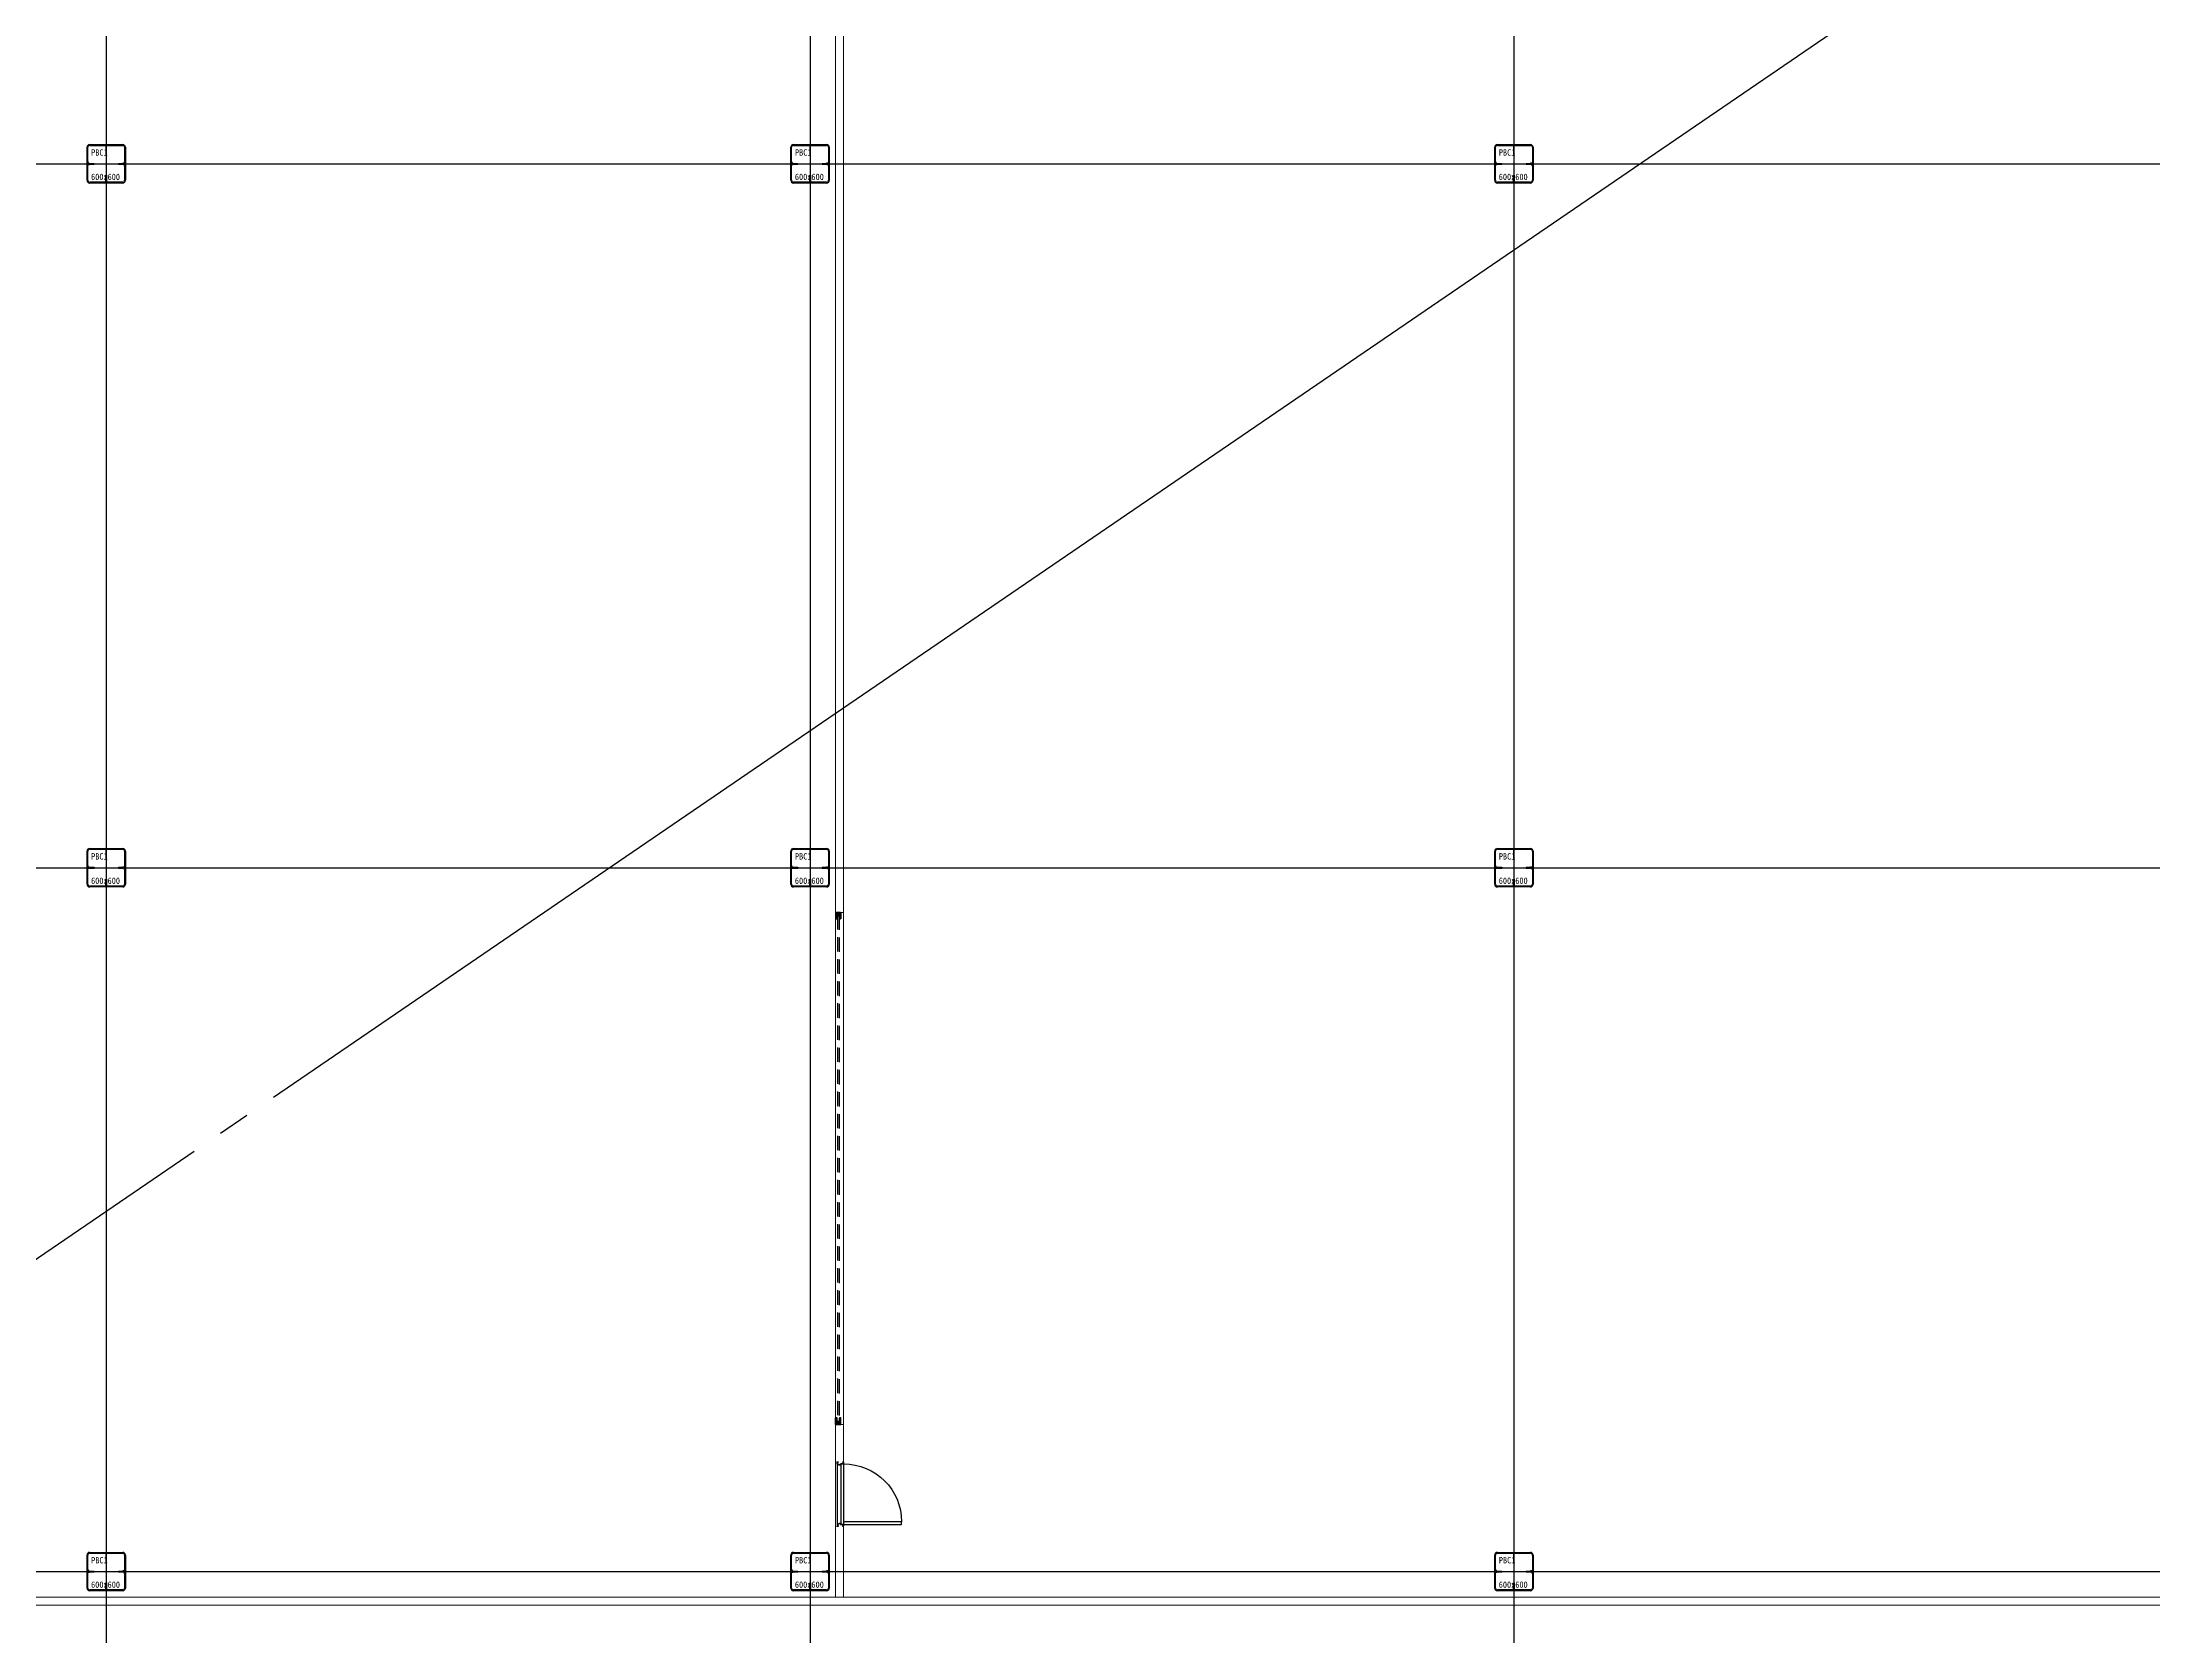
# Model space of a CAD drawing. Extents: x 152195838 to 160350639, y 364657247 to 370318102.
# Drawn here: x 158442947 to 158475947, y 365004013 to 365028932 of the extents above; entities that cross this region are included whole.
import ezdxf

# ---------------------------------------------------------------- set-up
doc = ezdxf.new("R2010")
doc.units = 0
doc.header["$MEASUREMENT"] = 0
for name, pattern in [('CEN', [63, 60, -1, 1, -1]), ('DASHED', [0.75, 0.5, -0.25]), ('HID', [2.3, 1.5, -0.8])]:
    doc.linetypes.add(name, pattern=pattern)
doc.layers.get('Defpoints').update_dxf_attribs({"linetype": 'CONTINUOUS'})
for name, color, linetype in [('4A.TEC CEN', 1, 'CEN'), ('4A.TEC DOOR', 4, 'CONTINUOUS'), ('4A.TEC OPEN', 9, 'HID'), ('4A.TEC 벽체 1', 2, 'CONTINUOUS'), ('4A.TEC 벽체 4', 7, 'CONTINUOUS'), ('P-BOX', 3, 'CONTINUOUS')]:
    doc.layers.add(name, color=color, linetype=linetype)
doc.layers.add('DEFPOINT', color=135, linetype='CONTINUOUS', plot=False)
doc.styles.add('돋움체', font='')
doc.styles.get('돋움체').set_extended_font_data('DotumChe')

# ---------------------------------------------------------------- blocks, each defined once
blk = doc.blocks.new('KD FSD1000(0815)')
at = {"layer": '4A.TEC DOOR'}
for p, q in [((-10, 0), (0, 0)), ((973, 0), (27, 0)), ((1000, 0), (1010, 0)), ((-10, -100), (0, -100)), ((973, -45), (27, -45)), ((973, -100), (27, -100)), ((1000, -100), (1010, -100))]:
    blk.add_line(p, q, dxfattribs=at)
blk.add_lwpolyline([(27, 906), (67, 906), (67, 0), (27, 0), (27, 906)], close=True, dxfattribs=at)
for points in [[(0, -20), (0, 0), (27, 0), (27, -45), (42, -45), (42, -70), (27, -100), (0, -100), (0, -80), (2, -80), (2, -98), (26, -98), (40, -70), (40, -47), (25, -47), (25, -2), (2, -2), (2, -20), (0, -20)], [(1000, -20), (1000, 0), (973, 0), (973, -45), (958, -45), (958, -70), (973, -100), (1000, -100), (1000, -80), (998, -80), (998, -98), (974, -98), (960, -70), (960, -47), (975, -47), (975, -2), (998, -2), (998, -20), (1000, -20)]]:
    blk.add_lwpolyline(points, dxfattribs=at)
at = {"layer": '4A.TEC DOOR', "color": 9}
blk.add_arc((67, 0), 906, 0, 90, dxfattribs=at)
blk = doc.blocks.new('a7q')
at = {"layer": '4A.TEC OPEN', "ltscale": 150}
for p, q in [((788157, -3738483), (796077, -3738483)), ((788163, -3738509), (796071, -3738509))]:
    blk.add_line(p, q, dxfattribs=at)
at = {"layer": '4A.TEC 벽체 4'}
for p, q in [((788117, -3738456), (788217, -3738456)), ((788117, -3738456), (788117, -3738536)), ((788117, -3738534), (788117, -3738536)), ((788117, -3738536), (788217, -3738536)), ((788117, -3738536), (788120, -3738536)), ((788120, -3738534), (788120, -3738459)), ((788215, -3738459), (788120, -3738459)), ((788215, -3738534), (788120, -3738534)), ((788122, -3738461), (788122, -3738480)), ((788212, -3738461), (788122, -3738461)), ((788122, -3738531), (788122, -3738512)), ((788212, -3738531), (788122, -3738531)), ((788136, -3738519), (788136, -3738473)), ((788136, -3738473), (788195, -3738473)), ((788136, -3738519), (788136, -3738473)), ((788212, -3738473), (788136, -3738473)), ((788195, -3738519), (788136, -3738519)), ((788212, -3738519), (788136, -3738519)), ((788138, -3738476), (788138, -3738517)), ((788215, -3738476), (788138, -3738476)), ((788138, -3738517), (788215, -3738517)), ((788141, -3738515), (788141, -3738478)), ((788141, -3738478), (788217, -3738478)), ((788217, -3738515), (788141, -3738515)), ((788157, -3738496), (788157, -3738483)), ((788157, -3738496), (788163, -3738509)), ((788169, -3738483), (788169, -3738509)), ((788212, -3738473), (788212, -3738461)), ((788212, -3738519), (788212, -3738531)), ((788215, -3738459), (788215, -3738476)), ((788215, -3738517), (788215, -3738534)), ((788217, -3738478), (788217, -3738456)), ((788217, -3738536), (788217, -3738514)), ((796017, -3738478), (796017, -3738456)), ((796117, -3738456), (796017, -3738456)), ((796094, -3738478), (796017, -3738478)), ((796017, -3738536), (796017, -3738514)), ((796017, -3738515), (796094, -3738515)), ((796117, -3738536), (796017, -3738536)), ((796020, -3738459), (796020, -3738476)), ((796020, -3738459), (796115, -3738459)), ((796020, -3738476), (796096, -3738476)), ((796020, -3738517), (796020, -3738534)), ((796096, -3738517), (796020, -3738517)), ((796020, -3738534), (796115, -3738534)), ((796022, -3738473), (796022, -3738461)), ((796022, -3738461), (796112, -3738461)), ((796022, -3738473), (796098, -3738473)), ((796022, -3738519), (796022, -3738531)), ((796022, -3738519), (796098, -3738519)), ((796022, -3738531), (796112, -3738531)), ((796098, -3738473), (796039, -3738473)), ((796039, -3738519), (796098, -3738519)), ((796066, -3738483), (796066, -3738509)), ((796077, -3738496), (796071, -3738509)), ((796077, -3738496), (796077, -3738483)), ((796094, -3738515), (796094, -3738478)), ((796096, -3738476), (796096, -3738517)), ((796098, -3738519), (796098, -3738473)), ((796098, -3738519), (796098, -3738473)), ((796112, -3738461), (796112, -3738480)), ((796112, -3738531), (796112, -3738512)), ((796117, -3738456), (796115, -3738456)), ((796115, -3738534), (796115, -3738459)), ((796117, -3738456), (796117, -3738536)), ((796117, -3738534), (796117, -3738536))]:
    blk.add_line(p, q, dxfattribs=at)
at = {"layer": '4A.TEC 벽체 4', "color": 251, "lineweight": 0, "ltscale": 15}
for p, q in [((788117, -3738456), (788117, -3738581)), ((796117, -3738456), (796117, -3738581))]:
    blk.add_line(p, q, dxfattribs=at)
at = {"layer": '4A.TEC DOOR', "rotation": 180}
blk.add_blockref('KD FSD1000(0815)', (797707, -3738581), dxfattribs=at)
blk = doc.blocks.new('A$C111325cc')
at = {"layer": 'DEFPOINT'}
for p, q in [((160276, 244000), (160276, 0)), ((171276, 244000), (171276, 0)), ((182276, 244000), (182276, 0)), ((0, 130063), (324969, 130063)), ((0, 119063), (324969, 119063)), ((0, 108063), (324969, 108063))]:
    blk.add_line(p, q, dxfattribs=at)
blk = doc.blocks.new('PBC1(B1F~1F)')
at = {"layer": 'P-BOX', "ltscale": 50}
h = blk.add_hatch(color=3, dxfattribs=at)
h.dxf.hatch_style = 1
h.paths.add_polyline_path([(100, 436), (100, 394), (142, 394, -0.414214)])
h.paths.add_polyline_path([(700, 406), (658, 406, -0.414214), (700, 364)])
at = {"layer": 'Defpoints', "color": 1, "ltscale": 50}
for p, q in [((400, 800), (400, 0)), ((0, 400), (800, 400))]:
    blk.add_line(p, q, dxfattribs=at)
at = {"layer": 'P-BOX', "color": 3, "ltscale": 50}
for p, q in [((394, 688), (394, 578)), ((406, 578), (406, 688)), ((100, 394), (210, 394)), ((142, 406), (210, 406)), ((210, 406), (210, 394)), ((394, 578), (406, 578)), ((590, 406), (700, 406)), ((590, 406), (590, 394)), ((590, 394), (658, 394)), ((394, 112), (394, 222)), ((394, 222), (406, 222)), ((406, 222), (406, 112))]:
    blk.add_line(p, q, dxfattribs=at)
for points in [[(142, 700), (658, 700)], [(142, 688), (658, 688)], [(100, 142), (100, 658)], [(112, 436), (112, 658)], [(112, 142), (112, 394)], [(112, 394), (137, 394), (137, 385), (112, 385), (112, 394)], [(663, 415), (688, 415), (688, 406), (663, 406), (663, 415)], [(688, 658), (688, 406)], [(688, 364), (688, 142)], [(700, 658), (700, 142)], [(658, 112), (142, 112)], [(658, 100), (142, 100)]]:
    blk.add_lwpolyline(points, dxfattribs=at)
for centre, radius, start, end in [((142, 658), 42, 90, 180), ((142, 658), 30, 90, 180), ((658, 658), 42, 0, 90), ((658, 658), 30, 0, 90), ((142, 436), 42, 180, 270), ((142, 436), 30, 180, 270), ((658, 364), 42, 0, 90), ((658, 364), 30, 0, 90), ((142, 142), 42, 180, 270), ((142, 142), 30, 180, 270), ((658, 142), 42, 270, 0), ((658, 142), 30, 270, 0)]:
    blk.add_arc(centre, radius, start, end, dxfattribs=at)
at = {"layer": 'DEFPOINT', "style": '돋움체'}
for s, p in [('PBC1', (164, 527)), ('600x600', (163, 146))]:
    blk.add_text(s, height=100, dxfattribs=at).set_placement(p)
blk = doc.blocks.new('B1F~1FCOL')
at = {"layer": 'P-BOX', "linetype": 'DASHED'}
for p in [(24100, 44100), (35100, 44100), (46100, 44100), (24100, 33100), (35100, 33100), (46100, 33100), (24100, 22100), (35100, 22100), (46100, 22100)]:
    blk.add_blockref('PBC1(B1F~1F)', p, dxfattribs=at)

msp = doc.modelspace()

# ---------------------------------------------------------------- linework, layer by layer
at = {"layer": '4A.TEC CEN', "color": 8, "ltscale": 500}
msp.add_line((158420547.0046, 364994681.8958), (158531097.0046, 365070181.8958), dxfattribs=at)
at = {"layer": '4A.TEC 벽체 4', "color": 251, "lineweight": 0, "ltscale": 15}
for p, q in [((158455347.0046, 365070631.8958), (158455347.0046, 365004631.8958)), ((158455472.0046, 365070531.8958), (158455472.0046, 365004631.8958)), ((158530947.0046, 365004631.8958), (158419422.0046, 365004631.8958)), ((158530947.0046, 365004506.8958), (158419422.0046, 365004506.8958))]:
    msp.add_line(p, q, dxfattribs=at)

# ---------------------------------------------------------------- block references
at = {"layer": '4A.TEC 벽체 1', "xscale": -1, "rotation": 89.99999999999993}
msp.add_blockref('a7q', (154716890.6664, 365803449.1353), dxfattribs=at)
at = {"layer": 'DEFPOINT'}
msp.add_blockref('A$C111325cc', (158283670.7413, 364896968.7328), dxfattribs=at)
at = {"layer": 'P-BOX', "linetype": 'DASHED'}
msp.add_blockref('B1F~1FCOL', (158419447.0046, 364982531.8958), dxfattribs=at)

doc.saveas('drawing.dxf')
